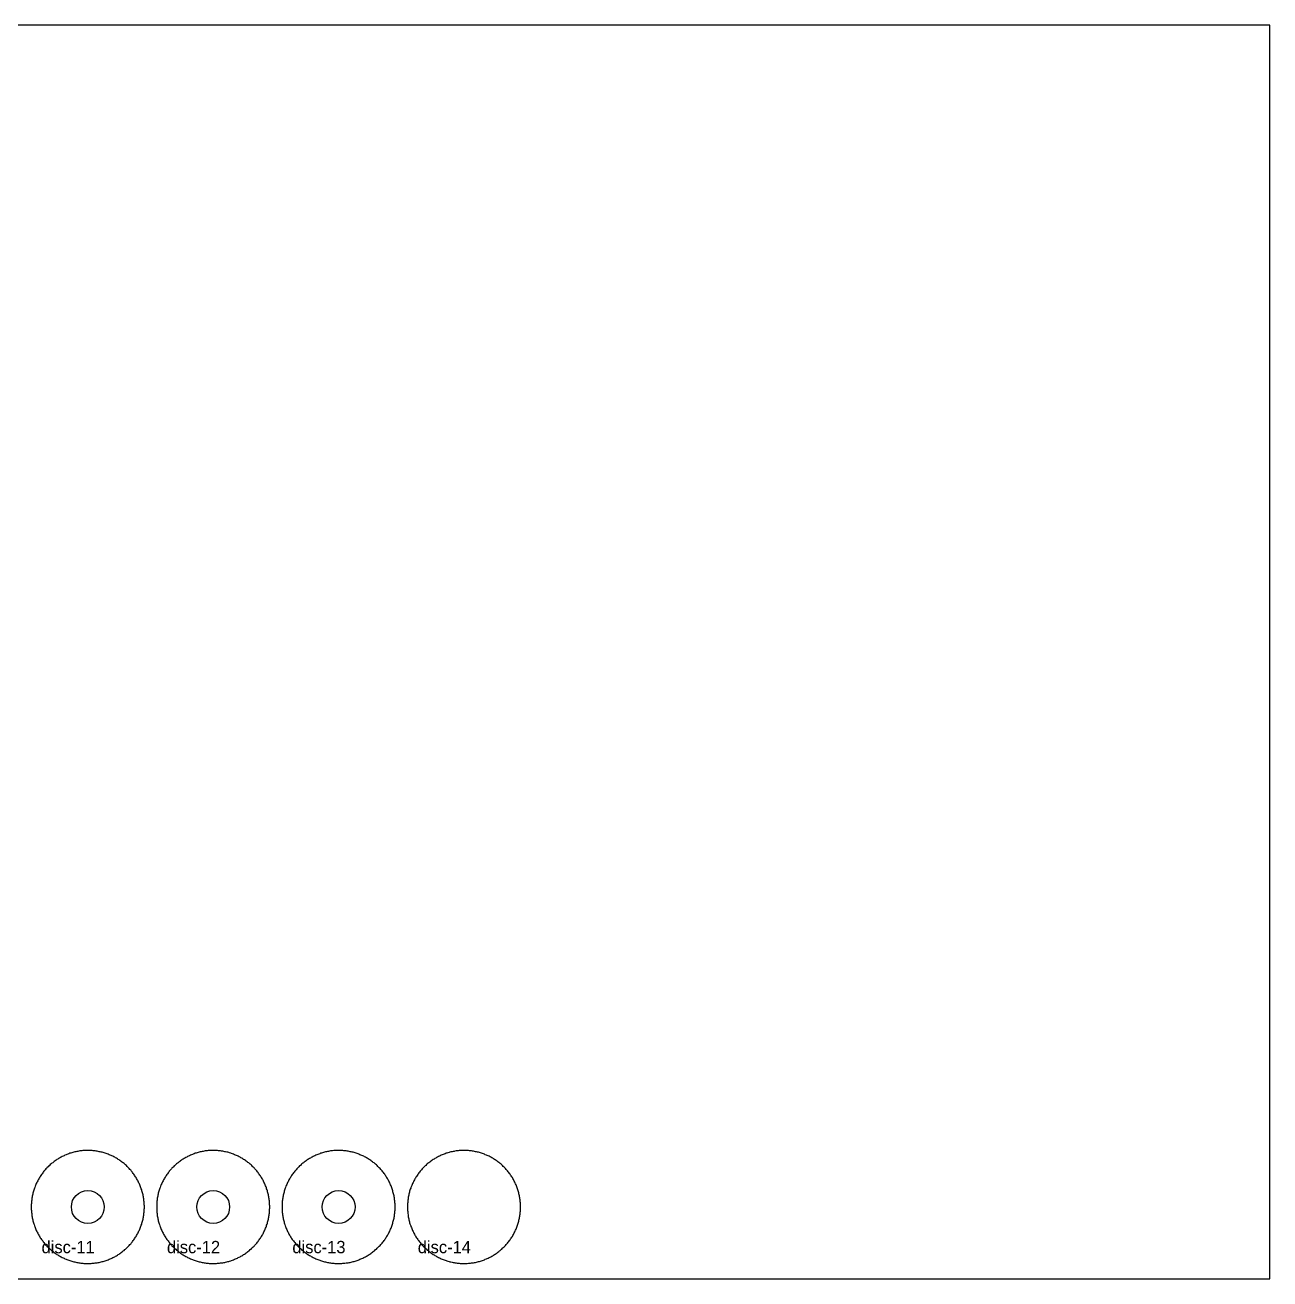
# Model space of a CAD drawing. Header units: millimetres. Extents: x 0 to 2440, y 0 to 1220.
# Drawn here: x 1229 to 2440, y 0 to 1220 of the extents above; entities that cross this region are included whole.
import ezdxf

# ---------------------------------------------------------------- set-up
doc = ezdxf.new("R2010")
doc.units = ezdxf.units.MM
doc.layers.add('CUT_INSIDE', color=5, linetype='Continuous')
doc.layers.add('CUT_OUTSIDE', color=1, linetype='Continuous')

msp = doc.modelspace()

# ---------------------------------------------------------------- linework, layer by layer
at = {"layer": 'CUT_INSIDE'}
for centre in [(1290, 70), (1412, 70), (1534, 70)]:
    msp.add_circle(centre, 16, dxfattribs=at)
at = {"layer": 'CUT_OUTSIDE'}
for points in [[(1345, 70), (1345, 71), (1344.9, 72), (1344.9, 73), (1344.8, 74), (1344.7, 75), (1344.6, 76), (1344.5, 77), (1344.4, 78), (1344.2, 79), (1344.1, 80), (1343.9, 80.9), (1343.7, 81.9), (1343.4, 82.9), (1343.2, 83.9), (1342.9, 84.8), (1342.7, 85.8), (1342.4, 86.8), (1342, 87.7), (1341.7, 88.7), (1341.4, 89.6), (1341, 90.5), (1340.6, 91.5), (1340.2, 92.4), (1339.8, 93.3), (1339.4, 94.2), (1338.9, 95.1), (1338.5, 96), (1338, 96.8), (1337.5, 97.7), (1337, 98.6), (1336.4, 99.4), (1335.9, 100.3), (1335.3, 101.1), (1334.8, 101.9), (1334.2, 102.7), (1333.6, 103.5), (1333, 104.3), (1332.3, 105.1), (1331.7, 105.9), (1331, 106.6), (1330.3, 107.4), (1329.7, 108.1), (1329, 108.8), (1328.2, 109.5), (1327.5, 110.2), (1326.8, 110.9), (1326, 111.5), (1325.3, 112.2), (1324.5, 112.8), (1323.7, 113.4), (1322.9, 114), (1322.1, 114.6), (1321.3, 115.2), (1320.5, 115.8), (1319.6, 116.3), (1318.8, 116.9), (1317.9, 117.4), (1317, 117.9), (1316.2, 118.4), (1315.3, 118.8), (1314.4, 119.3), (1313.5, 119.7), (1312.6, 120.1), (1311.7, 120.5), (1310.7, 120.9), (1309.8, 121.3), (1308.9, 121.7), (1307.9, 122), (1307, 122.3), (1306, 122.6), (1305.1, 122.9), (1304.1, 123.2), (1303.1, 123.4), (1302.1, 123.6), (1301.2, 123.8), (1300.2, 124), (1299.2, 124.2), (1298.2, 124.4), (1297.2, 124.5), (1296.2, 124.6), (1295.2, 124.7), (1294.2, 124.8), (1293.2, 124.9), (1292.2, 125), (1291.2, 125), (1290.2, 125), (1289.2, 125), (1288.2, 125), (1287.2, 124.9), (1286.2, 124.9), (1285.2, 124.8), (1284.2, 124.7), (1283.2, 124.6), (1282.2, 124.5), (1281.2, 124.3), (1280.3, 124.1), (1279.3, 123.9), (1278.3, 123.7), (1277.3, 123.5), (1276.3, 123.3), (1275.4, 123), (1274.4, 122.8), (1273.5, 122.5), (1272.5, 122.2), (1271.6, 121.8), (1270.6, 121.5), (1269.7, 121.1), (1268.8, 120.7), (1267.8, 120.3), (1266.9, 119.9), (1266, 119.5), (1265.1, 119.1), (1264.2, 118.6), (1263.3, 118.1), (1262.5, 117.6), (1261.6, 117.1), (1260.8, 116.6), (1259.9, 116.1), (1259.1, 115.5), (1258.3, 114.9), (1257.4, 114.3), (1256.6, 113.7), (1255.9, 113.1), (1255.1, 112.5), (1254.3, 111.9), (1253.5, 111.2), (1252.8, 110.5), (1252.1, 109.9), (1251.4, 109.2), (1250.6, 108.4), (1250, 107.7), (1249.3, 107), (1248.6, 106.2), (1247.9, 105.5), (1247.3, 104.7), (1246.7, 103.9), (1246.1, 103.1), (1245.5, 102.3), (1244.9, 101.5), (1244.3, 100.7), (1243.8, 99.8), (1243.2, 99), (1242.7, 98.1), (1242.2, 97.3), (1241.7, 96.4), (1241.3, 95.5), (1240.8, 94.6), (1240.4, 93.7), (1239.9, 92.8), (1239.5, 91.9), (1239.1, 91), (1238.8, 90.1), (1238.4, 89.1), (1238.1, 88.2), (1237.7, 87.2), (1237.4, 86.3), (1237.2, 85.3), (1236.9, 84.4), (1236.6, 83.4), (1236.4, 82.4), (1236.2, 81.4), (1236, 80.5), (1235.8, 79.5), (1235.6, 78.5), (1235.5, 77.5), (1235.4, 76.5), (1235.3, 75.5), (1235.2, 74.5), (1235.1, 73.5), (1235, 72.5), (1235, 71.5), (1235, 70.5), (1235, 69.5), (1235, 68.5), (1235, 67.5), (1235.1, 66.5), (1235.2, 65.5), (1235.3, 64.5), (1235.4, 63.5), (1235.5, 62.5), (1235.6, 61.5), (1235.8, 60.5), (1236, 59.5), (1236.2, 58.6), (1236.4, 57.6), (1236.6, 56.6), (1236.9, 55.6), (1237.2, 54.7), (1237.4, 53.7), (1237.7, 52.8), (1238.1, 51.8), (1238.4, 50.9), (1238.8, 49.9), (1239.1, 49), (1239.5, 48.1), (1239.9, 47.2), (1240.4, 46.3), (1240.8, 45.4), (1241.3, 44.5), (1241.7, 43.6), (1242.2, 42.7), (1242.7, 41.9), (1243.2, 41), (1243.8, 40.1), (1244.3, 39.3), (1244.9, 38.5), (1245.5, 37.7), (1246.1, 36.9), (1246.7, 36.1), (1247.3, 35.3), (1247.9, 34.5), (1248.6, 33.8), (1249.3, 33), (1250, 32.3), (1250.6, 31.6), (1251.4, 30.8), (1252.1, 30.1), (1252.8, 29.5), (1253.5, 28.8), (1254.3, 28.1), (1255.1, 27.5), (1255.9, 26.9), (1256.6, 26.3), (1257.4, 25.7), (1258.3, 25.1), (1259.1, 24.5), (1259.9, 23.9), (1260.8, 23.4), (1261.6, 22.9), (1262.5, 22.4), (1263.3, 21.9), (1264.2, 21.4), (1265.1, 20.9), (1266, 20.5), (1266.9, 20.1), (1267.8, 19.7), (1268.8, 19.3), (1269.7, 18.9), (1270.6, 18.5), (1271.6, 18.2), (1272.5, 17.8), (1273.5, 17.5), (1274.4, 17.2), (1275.4, 17), (1276.3, 16.7), (1277.3, 16.5), (1278.3, 16.3), (1279.3, 16.1), (1280.3, 15.9), (1281.2, 15.7), (1282.2, 15.5), (1283.2, 15.4), (1284.2, 15.3), (1285.2, 15.2), (1286.2, 15.1), (1287.2, 15.1), (1288.2, 15), (1289.2, 15), (1290.2, 15), (1291.2, 15), (1292.2, 15), (1293.2, 15.1), (1294.2, 15.2), (1295.2, 15.3), (1296.2, 15.4), (1297.2, 15.5), (1298.2, 15.6), (1299.2, 15.8), (1300.2, 16), (1301.2, 16.1), (1302.1, 16.4), (1303.1, 16.6), (1304.1, 16.8), (1305.1, 17.1), (1306, 17.4), (1307, 17.7), (1307.9, 18), (1308.9, 18.3), (1309.8, 18.7), (1310.7, 19.1), (1311.7, 19.5), (1312.6, 19.9), (1313.5, 20.3), (1314.4, 20.7), (1315.3, 21.2), (1316.2, 21.6), (1317, 22.1), (1317.9, 22.6), (1318.8, 23.1), (1319.6, 23.7), (1320.5, 24.2), (1321.3, 24.8), (1322.1, 25.4), (1322.9, 25.9), (1323.7, 26.6), (1324.5, 27.2), (1325.3, 27.8), (1326, 28.5), (1326.8, 29.1), (1327.5, 29.8), (1328.2, 30.5), (1329, 31.2), (1329.7, 31.9), (1330.3, 32.6), (1331, 33.4), (1331.7, 34.1), (1332.3, 34.9), (1333, 35.7), (1333.6, 36.5), (1334.2, 37.3), (1334.8, 38.1), (1335.3, 38.9), (1335.9, 39.7), (1336.4, 40.6), (1337, 41.4), (1337.5, 42.3), (1338, 43.2), (1338.5, 44), (1338.9, 44.9), (1339.4, 45.8), (1339.8, 46.7), (1340.2, 47.6), (1340.6, 48.5), (1341, 49.5), (1341.4, 50.4), (1341.7, 51.3), (1342, 52.3), (1342.4, 53.2), (1342.7, 54.2), (1342.9, 55.2), (1343.2, 56.1), (1343.4, 57.1), (1343.7, 58.1), (1343.9, 59.1), (1344.1, 60), (1344.2, 61), (1344.4, 62), (1344.5, 63), (1344.6, 64), (1344.7, 65), (1344.8, 66), (1344.9, 67), (1344.9, 68), (1345, 69), (1345, 70)], [(1467, 70), (1467, 71), (1466.9, 72), (1466.9, 73), (1466.8, 74), (1466.7, 75), (1466.6, 76), (1466.5, 77), (1466.4, 78), (1466.2, 79), (1466.1, 80), (1465.9, 80.9), (1465.7, 81.9), (1465.4, 82.9), (1465.2, 83.9), (1464.9, 84.8), (1464.7, 85.8), (1464.4, 86.8), (1464, 87.7), (1463.7, 88.7), (1463.4, 89.6), (1463, 90.5), (1462.6, 91.5), (1462.2, 92.4), (1461.8, 93.3), (1461.4, 94.2), (1460.9, 95.1), (1460.5, 96), (1460, 96.8), (1459.5, 97.7), (1459, 98.6), (1458.4, 99.4), (1457.9, 100.3), (1457.3, 101.1), (1456.8, 101.9), (1456.2, 102.7), (1455.6, 103.5), (1455, 104.3), (1454.3, 105.1), (1453.7, 105.9), (1453, 106.6), (1452.3, 107.4), (1451.7, 108.1), (1451, 108.8), (1450.2, 109.5), (1449.5, 110.2), (1448.8, 110.9), (1448, 111.5), (1447.3, 112.2), (1446.5, 112.8), (1445.7, 113.4), (1444.9, 114), (1444.1, 114.6), (1443.3, 115.2), (1442.5, 115.8), (1441.6, 116.3), (1440.8, 116.9), (1439.9, 117.4), (1439, 117.9), (1438.2, 118.4), (1437.3, 118.8), (1436.4, 119.3), (1435.5, 119.7), (1434.6, 120.1), (1433.7, 120.5), (1432.7, 120.9), (1431.8, 121.3), (1430.9, 121.7), (1429.9, 122), (1429, 122.3), (1428, 122.6), (1427.1, 122.9), (1426.1, 123.2), (1425.1, 123.4), (1424.1, 123.6), (1423.2, 123.8), (1422.2, 124), (1421.2, 124.2), (1420.2, 124.4), (1419.2, 124.5), (1418.2, 124.6), (1417.2, 124.7), (1416.2, 124.8), (1415.2, 124.9), (1414.2, 125), (1413.2, 125), (1412.2, 125), (1411.2, 125), (1410.2, 125), (1409.2, 124.9), (1408.2, 124.9), (1407.2, 124.8), (1406.2, 124.7), (1405.2, 124.6), (1404.2, 124.5), (1403.2, 124.3), (1402.3, 124.1), (1401.3, 123.9), (1400.3, 123.7), (1399.3, 123.5), (1398.3, 123.3), (1397.4, 123), (1396.4, 122.8), (1395.5, 122.5), (1394.5, 122.2), (1393.6, 121.8), (1392.6, 121.5), (1391.7, 121.1), (1390.8, 120.7), (1389.8, 120.3), (1388.9, 119.9), (1388, 119.5), (1387.1, 119.1), (1386.2, 118.6), (1385.3, 118.1), (1384.5, 117.6), (1383.6, 117.1), (1382.8, 116.6), (1381.9, 116.1), (1381.1, 115.5), (1380.3, 114.9), (1379.4, 114.3), (1378.6, 113.7), (1377.8, 113.1), (1377.1, 112.5), (1376.3, 111.9), (1375.5, 111.2), (1374.8, 110.5), (1374.1, 109.9), (1373.3, 109.2), (1372.6, 108.4), (1371.9, 107.7), (1371.3, 107), (1370.6, 106.2), (1369.9, 105.5), (1369.3, 104.7), (1368.7, 103.9), (1368.1, 103.1), (1367.5, 102.3), (1366.9, 101.5), (1366.3, 100.7), (1365.8, 99.8), (1365.2, 99), (1364.7, 98.1), (1364.2, 97.3), (1363.7, 96.4), (1363.3, 95.5), (1362.8, 94.6), (1362.4, 93.7), (1361.9, 92.8), (1361.5, 91.9), (1361.1, 91), (1360.8, 90.1), (1360.4, 89.1), (1360.1, 88.2), (1359.7, 87.2), (1359.4, 86.3), (1359.1, 85.3), (1358.9, 84.4), (1358.6, 83.4), (1358.4, 82.4), (1358.2, 81.4), (1358, 80.5), (1357.8, 79.5), (1357.6, 78.5), (1357.5, 77.5), (1357.4, 76.5), (1357.2, 75.5), (1357.2, 74.5), (1357.1, 73.5), (1357, 72.5), (1357, 71.5), (1357, 70.5), (1357, 69.5), (1357, 68.5), (1357, 67.5), (1357.1, 66.5), (1357.2, 65.5), (1357.2, 64.5), (1357.4, 63.5), (1357.5, 62.5), (1357.6, 61.5), (1357.8, 60.5), (1358, 59.5), (1358.2, 58.6), (1358.4, 57.6), (1358.6, 56.6), (1358.9, 55.6), (1359.1, 54.7), (1359.4, 53.7), (1359.7, 52.8), (1360.1, 51.8), (1360.4, 50.9), (1360.8, 49.9), (1361.1, 49), (1361.5, 48.1), (1361.9, 47.2), (1362.4, 46.3), (1362.8, 45.4), (1363.3, 44.5), (1363.7, 43.6), (1364.2, 42.7), (1364.7, 41.9), (1365.2, 41), (1365.8, 40.1), (1366.3, 39.3), (1366.9, 38.5), (1367.5, 37.7), (1368.1, 36.9), (1368.7, 36.1), (1369.3, 35.3), (1369.9, 34.5), (1370.6, 33.8), (1371.3, 33), (1371.9, 32.3), (1372.6, 31.6), (1373.3, 30.8), (1374.1, 30.1), (1374.8, 29.5), (1375.5, 28.8), (1376.3, 28.1), (1377.1, 27.5), (1377.8, 26.9), (1378.6, 26.3), (1379.4, 25.7), (1380.3, 25.1), (1381.1, 24.5), (1381.9, 23.9), (1382.8, 23.4), (1383.6, 22.9), (1384.5, 22.4), (1385.3, 21.9), (1386.2, 21.4), (1387.1, 20.9), (1388, 20.5), (1388.9, 20.1), (1389.8, 19.7), (1390.8, 19.3), (1391.7, 18.9), (1392.6, 18.5), (1393.6, 18.2), (1394.5, 17.8), (1395.5, 17.5), (1396.4, 17.2), (1397.4, 17), (1398.3, 16.7), (1399.3, 16.5), (1400.3, 16.3), (1401.3, 16.1), (1402.3, 15.9), (1403.2, 15.7), (1404.2, 15.5), (1405.2, 15.4), (1406.2, 15.3), (1407.2, 15.2), (1408.2, 15.1), (1409.2, 15.1), (1410.2, 15), (1411.2, 15), (1412.2, 15), (1413.2, 15), (1414.2, 15), (1415.2, 15.1), (1416.2, 15.2), (1417.2, 15.3), (1418.2, 15.4), (1419.2, 15.5), (1420.2, 15.6), (1421.2, 15.8), (1422.2, 16), (1423.2, 16.1), (1424.1, 16.4), (1425.1, 16.6), (1426.1, 16.8), (1427.1, 17.1), (1428, 17.4), (1429, 17.7), (1429.9, 18), (1430.9, 18.3), (1431.8, 18.7), (1432.7, 19.1), (1433.7, 19.5), (1434.6, 19.9), (1435.5, 20.3), (1436.4, 20.7), (1437.3, 21.2), (1438.2, 21.6), (1439, 22.1), (1439.9, 22.6), (1440.8, 23.1), (1441.6, 23.7), (1442.5, 24.2), (1443.3, 24.8), (1444.1, 25.4), (1444.9, 25.9), (1445.7, 26.6), (1446.5, 27.2), (1447.3, 27.8), (1448, 28.5), (1448.8, 29.1), (1449.5, 29.8), (1450.2, 30.5), (1451, 31.2), (1451.7, 31.9), (1452.3, 32.6), (1453, 33.4), (1453.7, 34.1), (1454.3, 34.9), (1455, 35.7), (1455.6, 36.5), (1456.2, 37.3), (1456.8, 38.1), (1457.3, 38.9), (1457.9, 39.7), (1458.4, 40.6), (1459, 41.4), (1459.5, 42.3), (1460, 43.2), (1460.5, 44), (1460.9, 44.9), (1461.4, 45.8), (1461.8, 46.7), (1462.2, 47.6), (1462.6, 48.5), (1463, 49.5), (1463.4, 50.4), (1463.7, 51.3), (1464, 52.3), (1464.4, 53.2), (1464.7, 54.2), (1464.9, 55.2), (1465.2, 56.1), (1465.4, 57.1), (1465.7, 58.1), (1465.9, 59.1), (1466.1, 60), (1466.2, 61), (1466.4, 62), (1466.5, 63), (1466.6, 64), (1466.7, 65), (1466.8, 66), (1466.9, 67), (1466.9, 68), (1467, 69), (1467, 70)], [(1589, 70), (1589, 71), (1588.9, 72), (1588.9, 73), (1588.8, 74), (1588.7, 75), (1588.6, 76), (1588.5, 77), (1588.4, 78), (1588.2, 79), (1588.1, 80), (1587.9, 80.9), (1587.7, 81.9), (1587.4, 82.9), (1587.2, 83.9), (1586.9, 84.8), (1586.7, 85.8), (1586.4, 86.8), (1586, 87.7), (1585.7, 88.7), (1585.4, 89.6), (1585, 90.5), (1584.6, 91.5), (1584.2, 92.4), (1583.8, 93.3), (1583.4, 94.2), (1582.9, 95.1), (1582.5, 96), (1582, 96.8), (1581.5, 97.7), (1581, 98.6), (1580.4, 99.4), (1579.9, 100.3), (1579.3, 101.1), (1578.8, 101.9), (1578.2, 102.7), (1577.6, 103.5), (1576.9, 104.3), (1576.3, 105.1), (1575.7, 105.9), (1575, 106.6), (1574.3, 107.4), (1573.6, 108.1), (1572.9, 108.8), (1572.2, 109.5), (1571.5, 110.2), (1570.8, 110.9), (1570, 111.5), (1569.3, 112.2), (1568.5, 112.8), (1567.7, 113.4), (1566.9, 114), (1566.1, 114.6), (1565.3, 115.2), (1564.4, 115.8), (1563.6, 116.3), (1562.8, 116.9), (1561.9, 117.4), (1561, 117.9), (1560.2, 118.4), (1559.3, 118.8), (1558.4, 119.3), (1557.5, 119.7), (1556.6, 120.1), (1555.7, 120.5), (1554.7, 120.9), (1553.8, 121.3), (1552.9, 121.7), (1551.9, 122), (1551, 122.3), (1550, 122.6), (1549.1, 122.9), (1548.1, 123.2), (1547.1, 123.4), (1546.1, 123.6), (1545.2, 123.8), (1544.2, 124), (1543.2, 124.2), (1542.2, 124.4), (1541.2, 124.5), (1540.2, 124.6), (1539.2, 124.7), (1538.2, 124.8), (1537.2, 124.9), (1536.2, 125), (1535.2, 125), (1534.2, 125), (1533.2, 125), (1532.2, 125), (1531.2, 124.9), (1530.2, 124.9), (1529.2, 124.8), (1528.2, 124.7), (1527.2, 124.6), (1526.2, 124.5), (1525.2, 124.3), (1524.3, 124.1), (1523.3, 123.9), (1522.3, 123.7), (1521.3, 123.5), (1520.3, 123.3), (1519.4, 123), (1518.4, 122.8), (1517.5, 122.5), (1516.5, 122.2), (1515.6, 121.8), (1514.6, 121.5), (1513.7, 121.1), (1512.7, 120.7), (1511.8, 120.3), (1510.9, 119.9), (1510, 119.5), (1509.1, 119.1), (1508.2, 118.6), (1507.3, 118.1), (1506.5, 117.6), (1505.6, 117.1), (1504.8, 116.6), (1503.9, 116.1), (1503.1, 115.5), (1502.3, 114.9), (1501.4, 114.3), (1500.6, 113.7), (1499.8, 113.1), (1499.1, 112.5), (1498.3, 111.9), (1497.5, 111.2), (1496.8, 110.5), (1496.1, 109.9), (1495.3, 109.2), (1494.6, 108.4), (1493.9, 107.7), (1493.3, 107), (1492.6, 106.2), (1491.9, 105.5), (1491.3, 104.7), (1490.7, 103.9), (1490.1, 103.1), (1489.5, 102.3), (1488.9, 101.5), (1488.3, 100.7), (1487.8, 99.8), (1487.2, 99), (1486.7, 98.1), (1486.2, 97.3), (1485.7, 96.4), (1485.3, 95.5), (1484.8, 94.6), (1484.4, 93.7), (1483.9, 92.8), (1483.5, 91.9), (1483.1, 91), (1482.8, 90.1), (1482.4, 89.1), (1482.1, 88.2), (1481.7, 87.2), (1481.4, 86.3), (1481.1, 85.3), (1480.9, 84.4), (1480.6, 83.4), (1480.4, 82.4), (1480.2, 81.4), (1480, 80.5), (1479.8, 79.5), (1479.6, 78.5), (1479.5, 77.5), (1479.4, 76.5), (1479.2, 75.5), (1479.2, 74.5), (1479.1, 73.5), (1479, 72.5), (1479, 71.5), (1479, 70.5), (1479, 69.5), (1479, 68.5), (1479, 67.5), (1479.1, 66.5), (1479.2, 65.5), (1479.2, 64.5), (1479.4, 63.5), (1479.5, 62.5), (1479.6, 61.5), (1479.8, 60.5), (1480, 59.5), (1480.2, 58.6), (1480.4, 57.6), (1480.6, 56.6), (1480.9, 55.6), (1481.1, 54.7), (1481.4, 53.7), (1481.7, 52.8), (1482.1, 51.8), (1482.4, 50.9), (1482.8, 49.9), (1483.1, 49), (1483.5, 48.1), (1483.9, 47.2), (1484.4, 46.3), (1484.8, 45.4), (1485.3, 44.5), (1485.7, 43.6), (1486.2, 42.7), (1486.7, 41.9), (1487.2, 41), (1487.8, 40.1), (1488.3, 39.3), (1488.9, 38.5), (1489.5, 37.7), (1490.1, 36.9), (1490.7, 36.1), (1491.3, 35.3), (1491.9, 34.5), (1492.6, 33.8), (1493.3, 33), (1493.9, 32.3), (1494.6, 31.6), (1495.3, 30.8), (1496.1, 30.1), (1496.8, 29.5), (1497.5, 28.8), (1498.3, 28.1), (1499.1, 27.5), (1499.8, 26.9), (1500.6, 26.3), (1501.4, 25.7), (1502.3, 25.1), (1503.1, 24.5), (1503.9, 23.9), (1504.8, 23.4), (1505.6, 22.9), (1506.5, 22.4), (1507.3, 21.9), (1508.2, 21.4), (1509.1, 20.9), (1510, 20.5), (1510.9, 20.1), (1511.8, 19.7), (1512.7, 19.3), (1513.7, 18.9), (1514.6, 18.5), (1515.6, 18.2), (1516.5, 17.8), (1517.5, 17.5), (1518.4, 17.2), (1519.4, 17), (1520.3, 16.7), (1521.3, 16.5), (1522.3, 16.3), (1523.3, 16.1), (1524.3, 15.9), (1525.2, 15.7), (1526.2, 15.5), (1527.2, 15.4), (1528.2, 15.3), (1529.2, 15.2), (1530.2, 15.1), (1531.2, 15.1), (1532.2, 15), (1533.2, 15), (1534.2, 15), (1535.2, 15), (1536.2, 15), (1537.2, 15.1), (1538.2, 15.2), (1539.2, 15.3), (1540.2, 15.4), (1541.2, 15.5), (1542.2, 15.6), (1543.2, 15.8), (1544.2, 16), (1545.2, 16.1), (1546.1, 16.4), (1547.1, 16.6), (1548.1, 16.8), (1549.1, 17.1), (1550, 17.4), (1551, 17.7), (1551.9, 18), (1552.9, 18.3), (1553.8, 18.7), (1554.7, 19.1), (1555.7, 19.5), (1556.6, 19.9), (1557.5, 20.3), (1558.4, 20.7), (1559.3, 21.2), (1560.2, 21.6), (1561, 22.1), (1561.9, 22.6), (1562.8, 23.1), (1563.6, 23.7), (1564.4, 24.2), (1565.3, 24.8), (1566.1, 25.4), (1566.9, 25.9), (1567.7, 26.6), (1568.5, 27.2), (1569.3, 27.8), (1570, 28.5), (1570.8, 29.1), (1571.5, 29.8), (1572.2, 30.5), (1572.9, 31.2), (1573.6, 31.9), (1574.3, 32.6), (1575, 33.4), (1575.7, 34.1), (1576.3, 34.9), (1576.9, 35.7), (1577.6, 36.5), (1578.2, 37.3), (1578.8, 38.1), (1579.3, 38.9), (1579.9, 39.7), (1580.4, 40.6), (1581, 41.4), (1581.5, 42.3), (1582, 43.2), (1582.5, 44), (1582.9, 44.9), (1583.4, 45.8), (1583.8, 46.7), (1584.2, 47.6), (1584.6, 48.5), (1585, 49.5), (1585.4, 50.4), (1585.7, 51.3), (1586, 52.3), (1586.4, 53.2), (1586.7, 54.2), (1586.9, 55.2), (1587.2, 56.1), (1587.4, 57.1), (1587.7, 58.1), (1587.9, 59.1), (1588.1, 60), (1588.2, 61), (1588.4, 62), (1588.5, 63), (1588.6, 64), (1588.7, 65), (1588.8, 66), (1588.9, 67), (1588.9, 68), (1589, 69), (1589, 70)], [(1711, 70), (1711, 71), (1710.9, 72), (1710.9, 73), (1710.8, 74), (1710.7, 75), (1710.6, 76), (1710.5, 77), (1710.4, 78), (1710.2, 79), (1710.1, 80), (1709.9, 80.9), (1709.7, 81.9), (1709.4, 82.9), (1709.2, 83.9), (1708.9, 84.8), (1708.6, 85.8), (1708.4, 86.8), (1708, 87.7), (1707.7, 88.7), (1707.4, 89.6), (1707, 90.5), (1706.6, 91.5), (1706.2, 92.4), (1705.8, 93.3), (1705.4, 94.2), (1704.9, 95.1), (1704.5, 96), (1704, 96.8), (1703.5, 97.7), (1703, 98.6), (1702.4, 99.4), (1701.9, 100.3), (1701.3, 101.1), (1700.8, 101.9), (1700.2, 102.7), (1699.6, 103.5), (1698.9, 104.3), (1698.3, 105.1), (1697.7, 105.9), (1697, 106.6), (1696.3, 107.4), (1695.6, 108.1), (1694.9, 108.8), (1694.2, 109.5), (1693.5, 110.2), (1692.8, 110.9), (1692, 111.5), (1691.3, 112.2), (1690.5, 112.8), (1689.7, 113.4), (1688.9, 114), (1688.1, 114.6), (1687.3, 115.2), (1686.4, 115.8), (1685.6, 116.3), (1684.8, 116.9), (1683.9, 117.4), (1683, 117.9), (1682.2, 118.4), (1681.3, 118.8), (1680.4, 119.3), (1679.5, 119.7), (1678.6, 120.1), (1677.7, 120.5), (1676.7, 120.9), (1675.8, 121.3), (1674.9, 121.7), (1673.9, 122), (1673, 122.3), (1672, 122.6), (1671, 122.9), (1670.1, 123.2), (1669.1, 123.4), (1668.1, 123.6), (1667.2, 123.8), (1666.2, 124), (1665.2, 124.2), (1664.2, 124.4), (1663.2, 124.5), (1662.2, 124.6), (1661.2, 124.7), (1660.2, 124.8), (1659.2, 124.9), (1658.2, 125), (1657.2, 125), (1656.2, 125), (1655.2, 125), (1654.2, 125), (1653.2, 124.9), (1652.2, 124.9), (1651.2, 124.8), (1650.2, 124.7), (1649.2, 124.6), (1648.2, 124.5), (1647.2, 124.3), (1646.3, 124.1), (1645.3, 123.9), (1644.3, 123.7), (1643.3, 123.5), (1642.3, 123.3), (1641.4, 123), (1640.4, 122.8), (1639.4, 122.5), (1638.5, 122.2), (1637.5, 121.8), (1636.6, 121.5), (1635.7, 121.1), (1634.7, 120.7), (1633.8, 120.3), (1632.9, 119.9), (1632, 119.5), (1631.1, 119.1), (1630.2, 118.6), (1629.3, 118.1), (1628.5, 117.6), (1627.6, 117.1), (1626.8, 116.6), (1625.9, 116.1), (1625.1, 115.5), (1624.3, 114.9), (1623.4, 114.3), (1622.6, 113.7), (1621.8, 113.1), (1621.1, 112.5), (1620.3, 111.9), (1619.5, 111.2), (1618.8, 110.5), (1618.1, 109.9), (1617.3, 109.2), (1616.6, 108.4), (1615.9, 107.7), (1615.3, 107), (1614.6, 106.2), (1613.9, 105.5), (1613.3, 104.7), (1612.7, 103.9), (1612.1, 103.1), (1611.5, 102.3), (1610.9, 101.5), (1610.3, 100.7), (1609.8, 99.8), (1609.2, 99), (1608.7, 98.1), (1608.2, 97.3), (1607.7, 96.4), (1607.3, 95.5), (1606.8, 94.6), (1606.4, 93.7), (1605.9, 92.8), (1605.5, 91.9), (1605.1, 91), (1604.8, 90.1), (1604.4, 89.1), (1604.1, 88.2), (1603.7, 87.2), (1603.4, 86.3), (1603.1, 85.3), (1602.9, 84.4), (1602.6, 83.4), (1602.4, 82.4), (1602.2, 81.4), (1602, 80.5), (1601.8, 79.5), (1601.6, 78.5), (1601.5, 77.5), (1601.4, 76.5), (1601.2, 75.5), (1601.2, 74.5), (1601.1, 73.5), (1601, 72.5), (1601, 71.5), (1601, 70.5), (1601, 69.5), (1601, 68.5), (1601, 67.5), (1601.1, 66.5), (1601.2, 65.5), (1601.2, 64.5), (1601.4, 63.5), (1601.5, 62.5), (1601.6, 61.5), (1601.8, 60.5), (1602, 59.5), (1602.2, 58.6), (1602.4, 57.6), (1602.6, 56.6), (1602.9, 55.6), (1603.1, 54.7), (1603.4, 53.7), (1603.7, 52.8), (1604.1, 51.8), (1604.4, 50.9), (1604.8, 49.9), (1605.1, 49), (1605.5, 48.1), (1605.9, 47.2), (1606.4, 46.3), (1606.8, 45.4), (1607.3, 44.5), (1607.7, 43.6), (1608.2, 42.7), (1608.7, 41.9), (1609.2, 41), (1609.8, 40.1), (1610.3, 39.3), (1610.9, 38.5), (1611.5, 37.7), (1612.1, 36.9), (1612.7, 36.1), (1613.3, 35.3), (1613.9, 34.5), (1614.6, 33.8), (1615.3, 33), (1615.9, 32.3), (1616.6, 31.6), (1617.3, 30.8), (1618.1, 30.1), (1618.8, 29.5), (1619.5, 28.8), (1620.3, 28.1), (1621.1, 27.5), (1621.8, 26.9), (1622.6, 26.3), (1623.4, 25.7), (1624.3, 25.1), (1625.1, 24.5), (1625.9, 23.9), (1626.8, 23.4), (1627.6, 22.9), (1628.5, 22.4), (1629.3, 21.9), (1630.2, 21.4), (1631.1, 20.9), (1632, 20.5), (1632.9, 20.1), (1633.8, 19.7), (1634.7, 19.3), (1635.7, 18.9), (1636.6, 18.5), (1637.5, 18.2), (1638.5, 17.8), (1639.4, 17.5), (1640.4, 17.2), (1641.4, 17), (1642.3, 16.7), (1643.3, 16.5), (1644.3, 16.3), (1645.3, 16.1), (1646.3, 15.9), (1647.2, 15.7), (1648.2, 15.5), (1649.2, 15.4), (1650.2, 15.3), (1651.2, 15.2), (1652.2, 15.1), (1653.2, 15.1), (1654.2, 15), (1655.2, 15), (1656.2, 15), (1657.2, 15), (1658.2, 15), (1659.2, 15.1), (1660.2, 15.2), (1661.2, 15.3), (1662.2, 15.4), (1663.2, 15.5), (1664.2, 15.6), (1665.2, 15.8), (1666.2, 16), (1667.2, 16.1), (1668.1, 16.4), (1669.1, 16.6), (1670.1, 16.8), (1671, 17.1), (1672, 17.4), (1673, 17.7), (1673.9, 18), (1674.9, 18.3), (1675.8, 18.7), (1676.7, 19.1), (1677.7, 19.5), (1678.6, 19.9), (1679.5, 20.3), (1680.4, 20.7), (1681.3, 21.2), (1682.2, 21.6), (1683, 22.1), (1683.9, 22.6), (1684.8, 23.1), (1685.6, 23.7), (1686.4, 24.2), (1687.3, 24.8), (1688.1, 25.4), (1688.9, 25.9), (1689.7, 26.6), (1690.5, 27.2), (1691.3, 27.8), (1692, 28.5), (1692.8, 29.1), (1693.5, 29.8), (1694.2, 30.5), (1694.9, 31.2), (1695.6, 31.9), (1696.3, 32.6), (1697, 33.4), (1697.7, 34.1), (1698.3, 34.9), (1698.9, 35.7), (1699.6, 36.5), (1700.2, 37.3), (1700.8, 38.1), (1701.3, 38.9), (1701.9, 39.7), (1702.4, 40.6), (1703, 41.4), (1703.5, 42.3), (1704, 43.2), (1704.5, 44), (1704.9, 44.9), (1705.4, 45.8), (1705.8, 46.7), (1706.2, 47.6), (1706.6, 48.5), (1707, 49.5), (1707.4, 50.4), (1707.7, 51.3), (1708, 52.3), (1708.4, 53.2), (1708.6, 54.2), (1708.9, 55.2), (1709.2, 56.1), (1709.4, 57.1), (1709.7, 58.1), (1709.9, 59.1), (1710.1, 60), (1710.2, 61), (1710.4, 62), (1710.5, 63), (1710.6, 64), (1710.7, 65), (1710.8, 66), (1710.9, 67), (1710.9, 68), (1711, 69), (1711, 70)]]:
    msp.add_lwpolyline(points, close=True, dxfattribs=at)
at = {"layer": 'SHEET_EDGE'}
msp.add_lwpolyline([(0, 0), (2440, 0), (2440, 1220), (0, 1220)], close=True, dxfattribs=at)

# ---------------------------------------------------------------- texts
at = {"layer": 'NOTES'}
for s, p in [('disc-11', (1245, 25)), ('disc-12', (1367, 25)), ('disc-13', (1489, 25)), ('disc-14', (1611, 25))]:
    msp.add_text(s, height=12, dxfattribs=at).set_placement(p)

doc.saveas('drawing.dxf')
